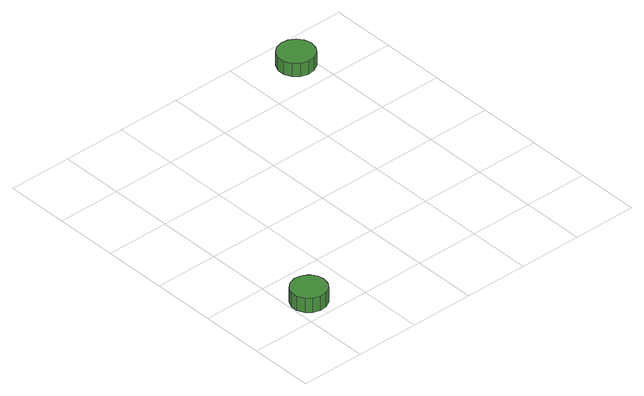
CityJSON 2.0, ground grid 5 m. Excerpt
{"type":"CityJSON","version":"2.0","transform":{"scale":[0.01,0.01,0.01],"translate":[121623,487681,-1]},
"CityObjects":{
"tree1":{"type":"SolitaryVegetationObject","attributes":{"function":"something"},"geometry":[{"type":"MultiSurface","lod":"1","boundaries":[[[0,1,2,3,4,5,6,7,8,9,10,11,12,13,14]],[[15,16,17,18,19,20,21,22,23,24,25,26,27,28,29]],[[0,29,28,1]],[[1,28,27,2]],[[2,27,26,3]],[[3,26,25,4]],[[4,25,24,5]],[[5,24,23,6]],[[6,23,22,7]],[[7,22,21,8]],[[8,21,20,9]],[[9,20,19,10]],[[10,19,18,11]],[[11,18,17,12]],[[12,17,16,13]],[[13,16,15,14]],[[14,15,29,0]]]}]},
"tree2":{"type":"SolitaryVegetationObject","attributes":{"function":"something"},"geometry":[{"type":"MultiSurface","lod":"1","boundaries":[[[30,31,32,33,34,35,36,37,38,39,40,41,42,43,44]],[[45,46,47,48,49,50,51,52,53,54,55,56,57,58,59]],[[30,59,58,31]],[[31,58,57,32]],[[32,57,56,33]],[[33,56,55,34]],[[34,55,54,35]],[[35,54,53,36]],[[36,53,52,37]],[[37,52,51,38]],[[38,51,50,39]],[[39,50,49,40]],[[40,49,48,41]],[[41,48,47,42]],[[42,47,46,43]],[[43,46,45,44]],[[44,45,59,30]]]}]}
},
"vertices":[
[286,190,197],[274,245,197],[241,291,197],[192,319,197],[135,325,197],[81,308,197],[39,270,197],[16,218,197],[16,161,197],[39,109,197],[81,71,197],[135,54,197],[192,60,197],[241,88,197],[274,134,197],[274,134,76],[241,88,76],[192,60,76],[135,54,76],[81,71,76],[39,109,76],[16,161,76],[16,218,76],[39,270,76],[81,308,76],[135,325,76],[192,319,76],[241,291,76],[274,245,76],[286,190,76],
[2022,2247,198],[2009,2305,198],[1975,2353,198],[1923,2382,198],[1865,2389,198],[1809,2370,198],[1765,2331,198],[1741,2277,198],[1741,2218,198],[1765,2164,198],[1809,2125,198],[1865,2106,198],[1923,2112,198],[1975,2142,198],[2009,2190,198],[2009,2190,86],[1975,2142,86],[1923,2112,86],[1865,2106,86],[1809,2125,86],[1765,2164,86],[1741,2218,86],[1741,2277,86],[1765,2331,86],[1809,2370,86],[1865,2389,86],[1923,2382,86],[1975,2353,86],[2009,2305,86],[2022,2247,86]
]}
